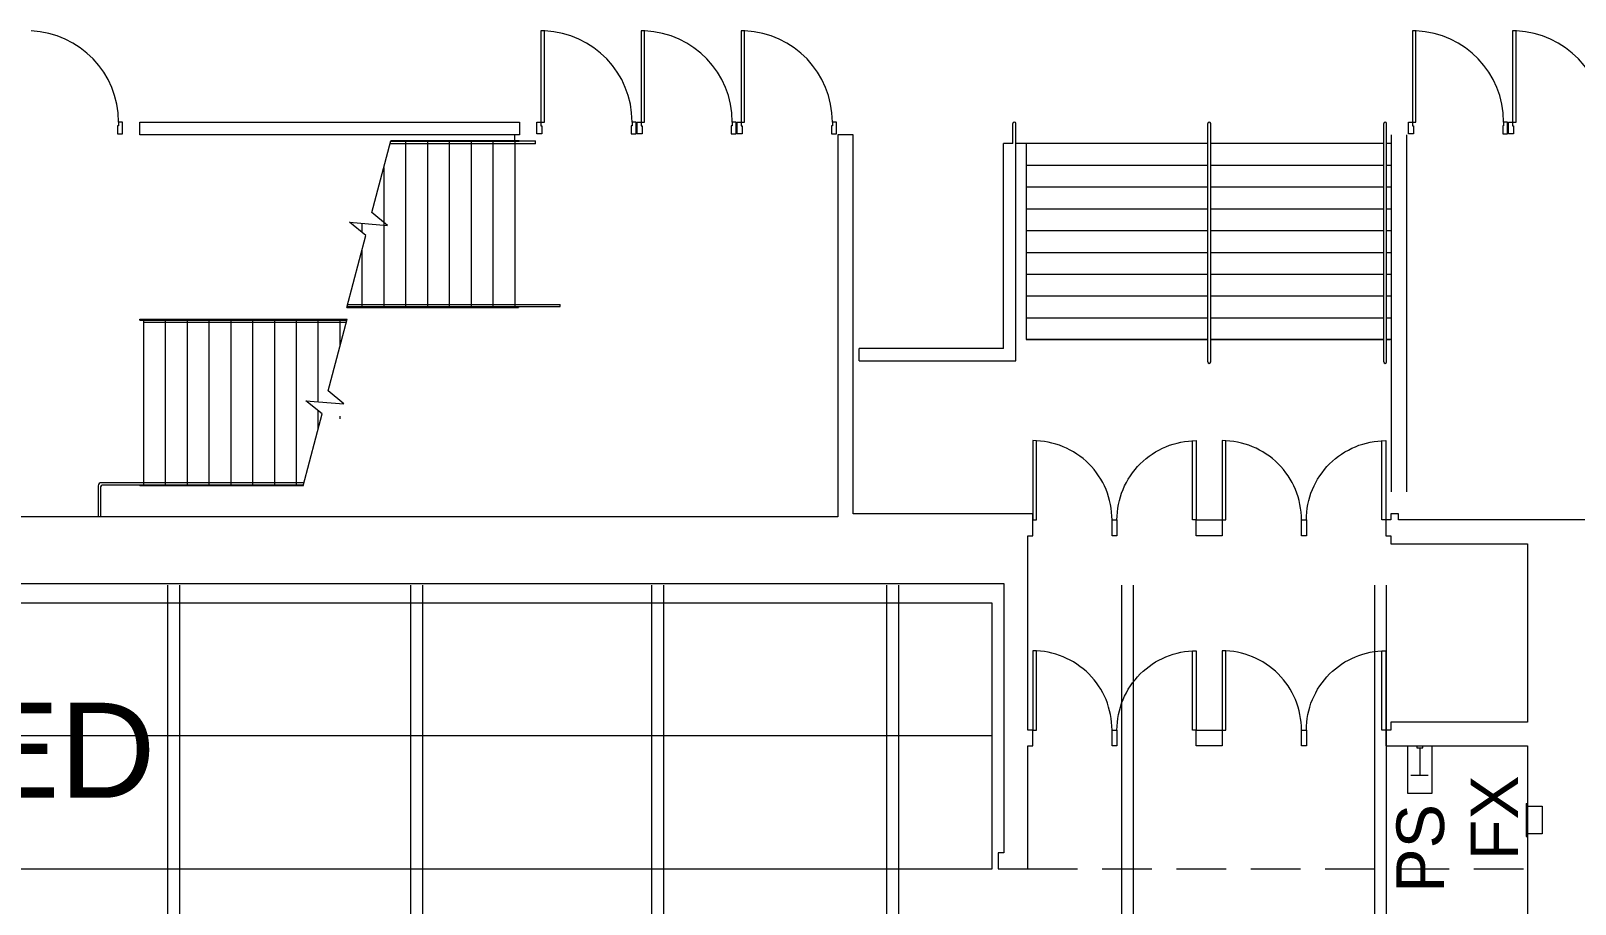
# Model space of a CAD drawing. Header units: inches. Extents: x -10671 to 1761, y -674 to 7170.
# Drawn here: x -8349 to -7570, y 6680 to 7121 of the extents above; entities that cross this region are included whole.
import ezdxf

# ---------------------------------------------------------------- set-up
doc = ezdxf.new("R2010")
doc.units = ezdxf.units.IN
doc.header["$LTSCALE"] = 19.2
doc.header["$MEASUREMENT"] = 0
doc.linetypes.add('DASHED', pattern=[1.953125, 1.302083, -0.651042])
doc.layers.add('DWG-0', color=7, linetype='Continuous', lineweight=18)
doc.layers.add('Venue-Walls and Doors', color=7, linetype='Continuous', lineweight=5)
for name, color, linetype, lineweight, true_color in [('Venue-Bleachers Stored', 7, 'Continuous', 15, 0xdd0000), ('Venue-Fire Apparatus and Text', 1, 'Continuous', 5, 0xff0000), ('Venue-Rigging Steel-High', 7, 'Continuous', 5, 0x800000)]:
    doc.layers.add(name, color=color, linetype=linetype, lineweight=lineweight, true_color=true_color)
doc.styles.add('Arial', font='Arial')

# ---------------------------------------------------------------- blocks, each defined once
blk = doc.blocks.new('DR')
at = {"layer": 'DWG-0'}
blk.add_polyline3d([(0, -0.5, 0), (0.049, -0.499, 0), (0.098, -0.495, 0), (0.147, -0.489, 0), (0.195, -0.481, 0), (0.243, -0.47, 0), (0.29, -0.457, 0), (0.337, -0.442, 0), (0.383, -0.424, 0), (0.428, -0.404, 0), (0.471, -0.382, 0), (0.514, -0.358, 0), (0.556, -0.331, 0), (0.596, -0.303, 0), (0.634, -0.273, 0), (0.672, -0.241, 0), (0.707, -0.207, 0), (0.741, -0.172, 0), (0.773, -0.134, 0), (0.803, -0.096, 0), (0.831, -0.056, 0), (0.858, -0.014, 0), (0.882, 0.029, 0), (0.904, 0.072, 0), (0.924, 0.117, 0), (0.942, 0.163, 0), (0.957, 0.21, 0), (0.97, 0.257, 0), (0.981, 0.305, 0), (0.989, 0.353, 0), (0.995, 0.402, 0), (0.999, 0.451, 0), (1, 0.5, 0), (0, 0.5, 0), (0, 0.451, 0), (1, 0.451, 0)], dxfattribs=at)
blk = doc.blocks.new('FEVC')
at = {"layer": 'Venue-Fire Apparatus and Text'}
for p, q in [((8.25, 0.5), (-8.25, 0.5)), ((-8.25, 0.5), (-8.25, 0)), ((8.25, 0), (-8.25, 0)), ((8.25, 0.5), (8.25, 0))]:
    blk.add_line(p, q, dxfattribs=at)
at = {"layer": 'Venue-Fire Apparatus and Text', "flags": 128}
blk.add_lwpolyline([(-7, 0), (7, 0), (7, -7.5), (-7, -7.5)], close=True, dxfattribs=at)

msp = doc.modelspace()

# ---------------------------------------------------------------- linework, layer by layer
at = {"layer": 'Venue-Bleachers Stored'}
for p, q in [((-7864.26, 6832.29), (-9452.26, 6832.29)), ((-7864.26, 6698.29), (-7864.26, 6832.29)), ((-7864.26, 6765.29), (-9452.26, 6765.29)), ((-9452.26, 6698.29), (-7864.26, 6698.29))]:
    msp.add_line(p, q, dxfattribs=at)
at = {"layer": 'Venue-Fire Apparatus and Text', "color": 1, "linetype": 'Continuous', "true_color": 0xff0000}
for p, q in [((-7648.58, 6759.29), (-7648.58, 6745.28)), ((-7644.43, 6745.28), (-7653.11, 6745.28))]:
    msp.add_line(p, q, dxfattribs=at)
at = {"layer": 'Venue-Fire Apparatus and Text', "color": 1, "linetype": 'Continuous', "true_color": 0xff0000, "flags": 128}
msp.add_lwpolyline([(-7642.58, 6760.29), (-7642.58, 6736.29), (-7654.58, 6736.29), (-7654.58, 6760.29)], dxfattribs=at)
at = {"layer": 'Venue-Fire Apparatus and Text', "flags": 128}
msp.add_lwpolyline([(-7650.08, 6760.29), (-7650.08, 6759.29), (-7647.08, 6759.29), (-7647.08, 6760.29)], dxfattribs=at)
at = {"layer": 'Venue-Rigging Steel-High'}
for p, q in [((-8280.02, 6841.36), (-8280.02, 3990.43)), ((-8274.02, 6841.36), (-8274.02, 3990.43)), ((-8157.48, 6841.36), (-8157.48, 3990.43)), ((-8151.48, 6841.36), (-8151.48, 3990.43)), ((-8035.94, 6841.36), (-8035.94, 3990.43)), ((-8029.94, 6841.36), (-8029.94, 3990.43)), ((-7917.44, 6841.36), (-7917.44, 3990.43)), ((-7911.44, 6841.36), (-7911.44, 3990.43)), ((-7799.03, 6841.36), (-7799.03, 3990.43)), ((-7793.03, 6841.36), (-7793.03, 3990.43)), ((-7671.49, 6841.36), (-7671.49, 3989.62)), ((-7665.49, 6841.36), (-7665.49, 3989.62))]:
    msp.add_line(p, q, dxfattribs=at)
at = {"layer": 'Venue-Walls and Doors'}
for p, q in [((-7853.79, 7064.29), (-7853.79, 7074.29)), ((-7852.29, 6954.54), (-7852.29, 7074.29)), ((-7755.51, 6954.04), (-7755.51, 7074.29)), ((-7754.01, 6954.04), (-7754.01, 7074.29)), ((-7666.79, 6954.04), (-7666.79, 7074.29)), ((-7665.29, 6954.04), (-7665.29, 7074.29)), ((-8094.51, 7064.04), (-8167.84, 7064.04)), ((-8102.73, 7065.16), (-8167.55, 7065.16)), ((-8102.73, 7065.54), (-8167.45, 7065.54)), ((-8159.98, 7065.16), (-8159.98, 6981.91)), ((-8148.98, 7065.16), (-8148.98, 6981.91)), ((-8137.98, 7065.16), (-8137.98, 6981.91)), ((-8126.98, 7065.16), (-8126.98, 6981.91)), ((-8115.98, 7065.16), (-8115.98, 6981.91)), ((-8104.98, 7065.54), (-8104.98, 7068.54)), ((-8104.98, 7065.16), (-8104.98, 6981.91)), ((-8104.98, 7063.16), (-8104.98, 6981.91)), ((-8102.73, 7065.16), (-8102.73, 7065.54)), ((-8102.73, 7065.54), (-8094.51, 7065.54)), ((-8094.51, 7064.04), (-8094.51, 7065.54)), ((-7858.54, 6960.79), (-7858.54, 7064.29)), ((-7853.79, 7064.29), (-7858.54, 7064.29)), ((-7755.51, 7064.29), (-7852.29, 7064.29)), ((-7847.04, 7064.29), (-7847.04, 6965.29)), ((-7666.79, 7064.29), (-7754.01, 7064.29)), ((-7663.04, 7064.29), (-7665.29, 7064.29)), ((-7663.04, 7064.29), (-7665.29, 7064.29)), ((-7663.04, 7068.54), (-7663.04, 6888.54)), ((-7655.04, 6888.54), (-7655.04, 7068.54)), ((-8170.98, 7052.17), (-8170.98, 6981.91)), ((-7847.04, 7053.29), (-7755.51, 7053.29)), ((-7754.01, 7053.29), (-7666.79, 7053.29)), ((-7665.29, 7053.29), (-7663.04, 7053.29)), ((-7665.29, 7053.29), (-7663.04, 7053.29)), ((-7847.04, 7042.29), (-7755.51, 7042.29)), ((-7754.01, 7042.29), (-7666.79, 7042.29)), ((-7665.29, 7042.29), (-7663.04, 7042.29)), ((-7665.29, 7042.29), (-7663.04, 7042.29)), ((-8181.98, 7023.93), (-8181.98, 7019.29)), ((-7847.04, 7031.29), (-7755.51, 7031.29)), ((-7754.01, 7031.29), (-7666.79, 7031.29)), ((-7665.29, 7031.29), (-7663.04, 7031.29)), ((-7665.29, 7031.29), (-7663.04, 7031.29)), ((-7847.04, 7020.29), (-7755.51, 7020.29)), ((-7754.01, 7020.29), (-7666.79, 7020.29)), ((-7665.29, 7020.29), (-7663.04, 7020.29)), ((-7665.29, 7020.29), (-7663.04, 7020.29)), ((-8181.98, 7010.55), (-8181.98, 6981.91)), ((-7847.04, 7009.29), (-7755.51, 7009.29)), ((-7754.01, 7009.29), (-7666.79, 7009.29)), ((-7665.29, 7009.29), (-7663.04, 7009.29)), ((-7847.04, 6998.29), (-7755.51, 6998.29)), ((-7754.01, 6998.29), (-7666.79, 6998.29)), ((-7665.29, 6998.29), (-7663.04, 6998.29)), ((-7847.04, 6987.29), (-7755.51, 6987.29)), ((-7754.01, 6987.29), (-7666.79, 6987.29)), ((-7665.29, 6987.29), (-7663.04, 6987.29)), ((-8189.65, 6981.54), (-8102.98, 6981.54)), ((-8189.55, 6981.91), (-8102.98, 6981.91)), ((-8189.25, 6983.04), (-8081.98, 6983.04)), ((-8102.98, 6981.91), (-8102.98, 6981.54)), ((-8102.98, 6981.91), (-8081.98, 6981.91)), ((-8081.98, 6981.91), (-8081.98, 6983.04)), ((-8293.98, 6975.54), (-8189.45, 6975.54)), ((-8293.98, 6975.16), (-8293.98, 6975.54)), ((-8293.98, 6975.16), (-8189.55, 6975.16)), ((-8291.98, 6891.91), (-8291.98, 6975.16)), ((-8291.98, 6974.04), (-8189.84, 6974.04)), ((-8280.98, 6891.91), (-8280.98, 6975.16)), ((-8269.98, 6891.91), (-8269.98, 6975.16)), ((-8258.98, 6891.91), (-8258.98, 6975.16)), ((-8247.98, 6891.91), (-8247.98, 6975.16)), ((-8236.98, 6891.91), (-8236.98, 6975.16)), ((-8225.98, 6891.91), (-8225.98, 6975.16)), ((-8214.98, 6891.91), (-8214.98, 6975.16)), ((-8203.98, 6933.93), (-8203.98, 6975.16)), ((-8192.98, 6962.17), (-8192.98, 6975.16)), ((-7847.04, 6976.29), (-7755.51, 6976.29)), ((-7754.01, 6976.29), (-7666.79, 6976.29)), ((-7665.29, 6976.29), (-7663.04, 6976.29)), ((-7847.04, 6965.29), (-7755.51, 6965.29)), ((-7755.51, 6965.29), (-7847.04, 6965.29)), ((-7666.79, 6965.29), (-7754.01, 6965.29)), ((-7754.01, 6965.29), (-7666.79, 6965.29)), ((-7663.04, 6965.29), (-7665.29, 6965.29)), ((-7665.29, 6965.29), (-7663.57, 6965.29)), ((-7858.54, 6960.79), (-7931.26, 6960.79)), ((-7931.26, 6954.54), (-7931.26, 6960.79)), ((-7931.26, 6954.54), (-7852.29, 6954.54)), ((-8203.98, 6920.55), (-8203.98, 6929.29)), ((-8192.98, 6925.28), (-8192.98, 6926.65)), ((-8314.93, 6891.91), (-8314.98, 6891.91)), ((-8314.98, 6891.54), (-8314.98, 6875.79)), ((-8211.25, 6893.04), (-8313.48, 6893.04)), ((-8293.98, 6891.91), (-8312.36, 6891.91)), ((-8293.98, 6891.91), (-8293.98, 6891.54)), ((-8211.55, 6891.91), (-8293.98, 6891.91)), ((-8211.65, 6891.54), (-8293.98, 6891.54)), ((-8313.86, 6890.41), (-8313.86, 6875.79))]:
    msp.add_line(p, q, dxfattribs=at)
at = {"layer": 'Venue-Walls and Doors', "linetype": 'DASHED'}
msp.add_line((-7846.26, 6698.29), (-7594.26, 6698.29), dxfattribs=at)
at = {"layer": 'Venue-Walls and Doors', "flags": 128}
for points in [[(-8090.01, 7075.04), (-8090.01, 7121.04), (-8091.76, 7121.04), (-8091.76, 7075.04)], [(-8039.51, 7075.04), (-8039.51, 7121.04), (-8041.26, 7121.04), (-8041.26, 7075.04)], [(-7989.01, 7075.04), (-7989.01, 7121.04), (-7990.76, 7121.04), (-7990.76, 7075.04)], [(-7650.54, 7075.04), (-7650.54, 7121.04), (-7652.29, 7121.04), (-7652.29, 7075.04)], [(-7600.04, 7075.04), (-7600.04, 7121.04), (-7601.79, 7121.04), (-7601.79, 7075.04)], [(-8302.76, 7069.04), (-8302.76, 7075.04), (-8304.76, 7075.04), (-8304.76, 7073.04), (-8305.26, 7073.04), (-8305.26, 7069.04)], [(-8294.01, 7068.54), (-8294.01, 7075.04), (-8102.51, 7075.04), (-8102.51, 7068.54)], [(-8093.76, 7069.04), (-8093.76, 7075.04), (-8091.76, 7075.04), (-8091.76, 7073.04), (-8091.26, 7073.04), (-8091.26, 7069.04)], [(-8043.76, 7069.04), (-8043.76, 7075.04), (-8045.76, 7075.04), (-8045.76, 7073.04), (-8046.26, 7073.04), (-8046.26, 7069.04)], [(-8043.26, 7069.04), (-8043.26, 7075.04), (-8041.26, 7075.04), (-8041.26, 7073.04), (-8040.76, 7073.04), (-8040.76, 7069.04)], [(-7993.26, 7069.04), (-7993.26, 7075.04), (-7995.26, 7075.04), (-7995.26, 7073.04), (-7995.76, 7073.04), (-7995.76, 7069.04)], [(-7992.76, 7069.04), (-7992.76, 7075.04), (-7990.76, 7075.04), (-7990.76, 7073.04), (-7990.26, 7073.04), (-7990.26, 7069.04)], [(-7942.76, 7069.04), (-7942.76, 7075.04), (-7944.76, 7075.04), (-7944.76, 7073.04), (-7945.26, 7073.04), (-7945.26, 7069.04)], [(-7654.29, 7069.04), (-7654.29, 7075.04), (-7652.29, 7075.04), (-7652.29, 7073.04), (-7651.79, 7073.04), (-7651.79, 7069.04)], [(-7604.29, 7069.04), (-7604.29, 7075.04), (-7606.29, 7075.04), (-7606.29, 7073.04), (-7606.79, 7073.04), (-7606.79, 7069.04)], [(-7603.79, 7069.04), (-7603.79, 7075.04), (-7601.79, 7075.04), (-7601.79, 7073.04), (-7601.29, 7073.04), (-7601.29, 7069.04)], [(-7803.76, 6866.29), (-7803.76, 6874.29), (-7801.26, 6874.29), (-7801.26, 6866.29)], [(-7748.26, 6866.29), (-7761.26, 6866.29), (-7761.26, 6874.29), (-7748.26, 6874.29)], [(-7708.26, 6866.29), (-7708.26, 6874.29), (-7705.76, 6874.29), (-7705.76, 6866.29)], [(-7803.76, 6760.29), (-7803.76, 6768.29), (-7801.26, 6768.29), (-7801.26, 6760.29)], [(-7748.26, 6760.29), (-7761.26, 6760.29), (-7761.26, 6768.29), (-7748.26, 6768.29)], [(-7708.26, 6760.29), (-7708.26, 6768.29), (-7705.76, 6768.29), (-7705.76, 6760.29)]]:
    msp.add_lwpolyline(points, close=True, dxfattribs=at)
for points in [[(-9458.26, 6842.29), (-7858.26, 6842.29), (-7858.26, 6706.29), (-7861.26, 6706.29), (-7861.26, 6698.29), (-7846.26, 6698.29), (-7846.26, 6760.29), (-7843.76, 6760.29), (-7843.76, 6768.29), (-7846.26, 6768.29), (-7846.26, 6866.29), (-7843.76, 6866.29), (-7843.76, 6877.29), (-7934.26, 6877.29), (-7934.26, 7068.54), (-7942.01, 7068.54), (-7942.01, 6875.79), (-9894.51, 6875.79)], [(-8189.65, 6981.54), (-8180.08, 7017.74), (-8188.27, 7024.44), (-8169.11, 7022.88), (-8177.01, 7029.34), (-8167.45, 7065.54)], [(-8211.65, 6891.54), (-8202.08, 6927.74), (-8210.27, 6934.45), (-8191.11, 6932.88), (-8199.01, 6939.34), (-8189.45, 6975.54)], [(-7233.26, 6874.29), (-7659.29, 6874.29), (-7659.29, 6877.29), (-7663.26, 6877.29), (-7663.26, 6874.29), (-7665.76, 6874.29), (-7665.76, 6866.29), (-7663.26, 6866.29), (-7663.26, 6862.29), (-7594.26, 6862.29), (-7594.26, 6772.29), (-7663.26, 6772.29), (-7663.26, 6768.29), (-7665.76, 6768.29), (-7665.76, 6760.29), (-7594.26, 6760.29), (-7594.26, 6450.29), (-7562.63, 6450.29)]]:
    msp.add_lwpolyline(points, dxfattribs=at)
at = {"layer": 'Venue-Walls and Doors'}
for centre, radius, start, end in [((-8350.76, 7075.04), 46, 0, 87.61198), ((-8091.76, 7075.04), 46, 0, 87.61198), ((-8041.26, 7075.04), 46, 0, 87.61198), ((-7990.76, 7075.04), 46, 0, 87.61198), ((-7652.29, 7075.04), 46, 0, 87.61198), ((-7601.79, 7075.04), 46, 0, 87.61198), ((-7853.04, 7074.29), 0.75, 0, 180), ((-7754.76, 7074.29), 0.75, 0, 180), ((-7666.04, 7074.29), 0.75, 0, 180), ((-7754.76, 6954.04), 0.75, 180, 0), ((-7666.04, 6954.04), 0.75, 180, 0), ((-8313.48, 6891.54), 1.5, 90, 180), ((-8312.36, 6890.41), 1.5, 90, 180)]:
    msp.add_arc(centre, radius, start, end, dxfattribs=at)

# ---------------------------------------------------------------- block references
at = {"layer": 'Venue-Fire Apparatus and Text', "rotation": 90}
msp.add_blockref('FEVC', (-7594.41, 6722.9), dxfattribs=at)
at = {"layer": 'Venue-Walls and Doors', "yscale": 40, "zscale": 40}
for p, xscale, rotation in [((-7823.76, 6874.29), 40, 89.99999999998695), ((-7781.26, 6874.29), -40, 270.000000000013), ((-7728.26, 6874.29), 40, 89.99999999998695), ((-7685.76, 6874.29), -40, 270.000000000013), ((-7823.76, 6768.29), 40, 89.99999999998695), ((-7781.26, 6768.29), -40, 270.000000000013), ((-7728.26, 6768.29), 40, 89.99999999998695), ((-7685.76, 6768.29), -40, 270.000000000013)]:
    msp.add_blockref('DR', p, dxfattribs=dict(at, xscale=xscale, rotation=rotation))

# ---------------------------------------------------------------- texts
at = {"layer": 'Venue-Bleachers Stored', "insert": (-8636.29, 6757.74), "char_height": 48, "attachment_point": 5, "line_spacing_factor": 0.970891, "style": 'Arial'}
msp.add_mtext('BLEACHERS CLOSED', dxfattribs=at)
at = {"layer": 'Venue-Fire Apparatus and Text', "char_height": 24, "attachment_point": 5, "rotation": 90, "line_spacing_factor": 0.970891, "style": 'Arial'}
for s, insert in [('FX', (-7610.99, 6724.01)), ('PS', (-7648.19, 6708.58))]:
    msp.add_mtext(s, dxfattribs=dict(at, insert=insert))

doc.saveas('drawing.dxf')
